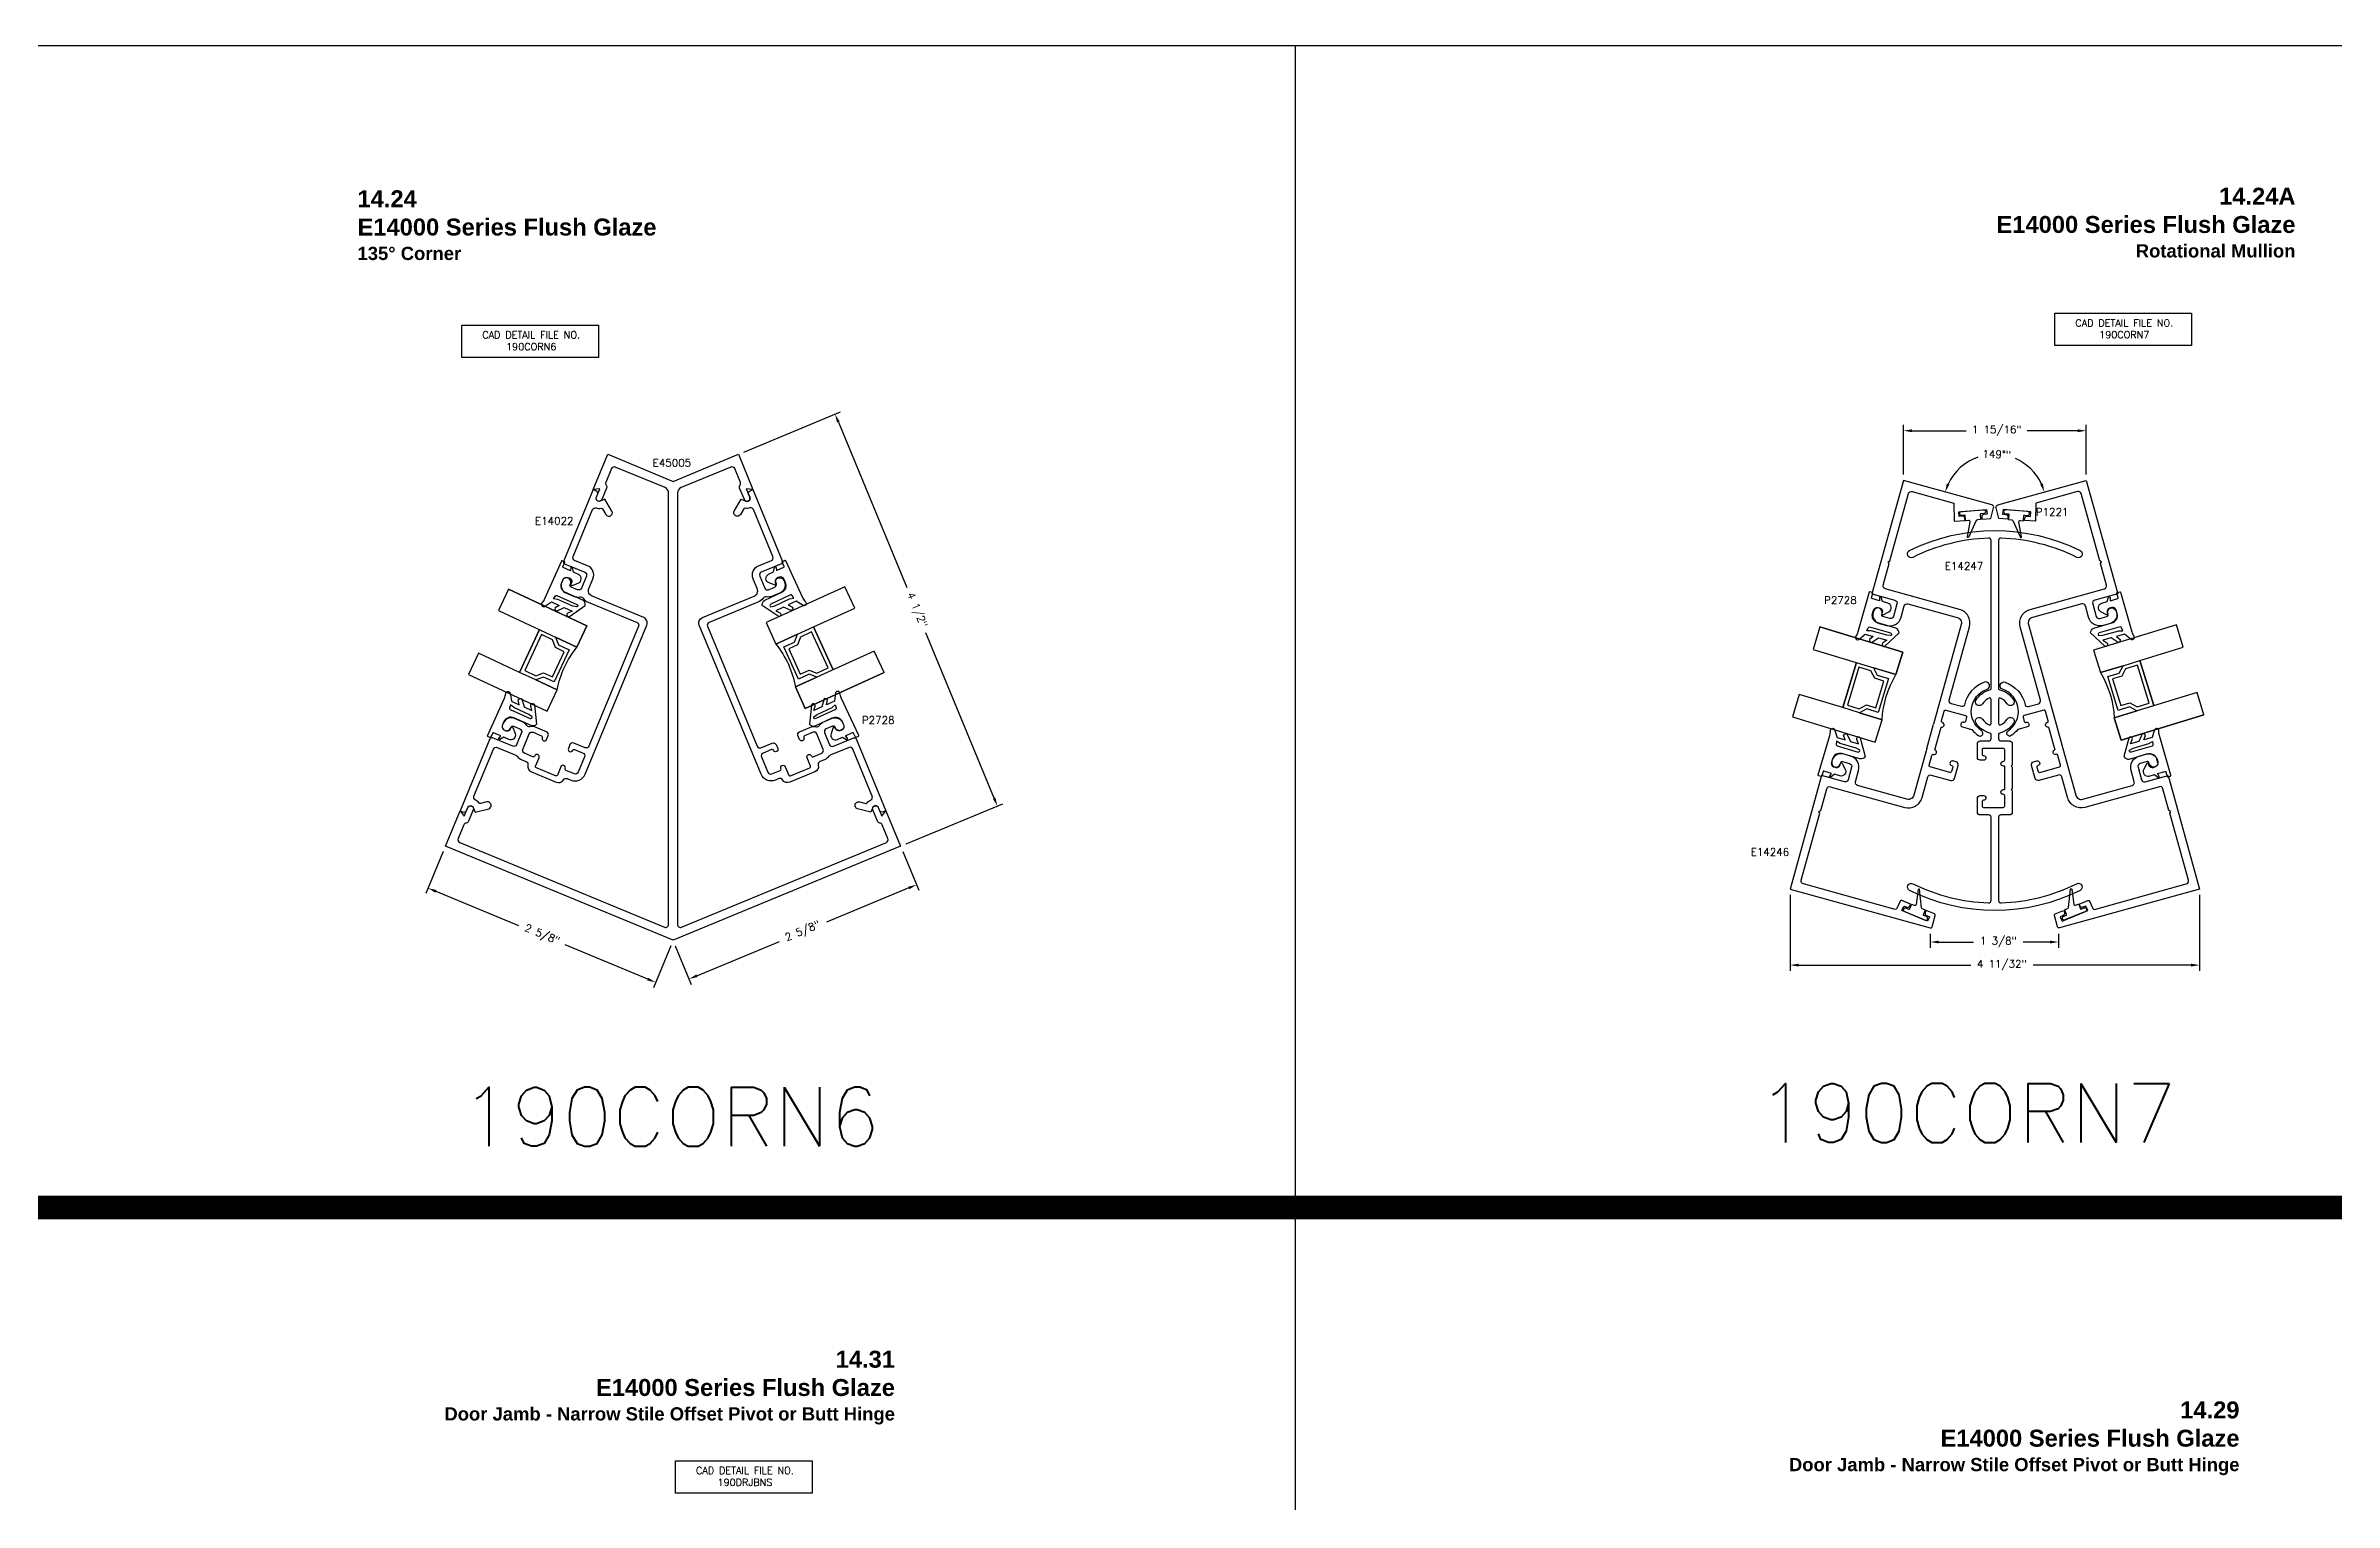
# Model space of a CAD drawing. Extents: x 0 to 139, y -24 to 89.
# Drawn here: x 56.32 to 80.61, y 73.4 to 88.85 of the extents above; entities that cross this region are included whole.
import ezdxf

# ---------------------------------------------------------------- set-up
doc = ezdxf.new("R2010")
doc.units = 0
doc.header["$MEASUREMENT"] = 0
doc.layers.get('DEFPOINTS').update_dxf_attribs({"linetype": 'CONTINUOUS'})
for name, color, linetype in [('PROPERTIES', 7, 'CONTINUOUS'), ('R-ANNO-DIMS', 3, 'CONTINUOUS'), ('R-ANNO-TEXT', 6, 'CONTINUOUS'), ('R-DET1', 4, 'CONTINUOUS'), ('R-DET2', 2, 'CONTINUOUS'), ('R-OTLN', 1, 'CONTINUOUS'), ('TITLE', 7, 'CONTINUOUS')]:
    doc.layers.add(name, color=color, linetype=linetype)
doc.styles.get("Standard").update_dxf_attribs({"font": 'simplex'})
doc.dimstyles.new('1X', dxfattribs={"dimtxt": 0.08, "dimasz": 0.09, "dimexe": 0.0625, "dimexo": 0.0625, "dimgap": 0.062, "dimtad": 0, "dimdec": 5, "dimzin": 4, "dimtxsty": 'STANDARD', "dimcen": 0, "dimclrd": 256, "dimclre": 256, "dimclrt": 256, "dimazin": 3, "dimtfac": 1, "dimtdec": 5, "dimtofl": 0, "dimtmove": 0, "dimatfit": 3, "dimtolj": 1, "dimtzin": 4})

# ---------------------------------------------------------------- blocks, each defined once
blk = doc.blocks.new('*D4')
at = {"layer": 'DEFPOINTS', "color": 0}
for p in [(65.393, 80.36), (62.978, 79.36), (63.148, 78.95)]:
    blk.add_point(p, dxfattribs=at)
at = {"layer": 'R-ANNO-DIMS'}
for p, q in [((65.417, 80.303), (65.587, 79.892)), ((65.48, 79.916), (64.605, 79.553)), ((63.002, 79.302), (63.172, 78.892)), ((63.231, 78.984), (64.107, 79.347))]:
    blk.add_line(p, q, dxfattribs=at)
for points in [[(65.474, 79.929), (65.486, 79.902), (65.563, 79.95)], [(63.226, 78.998), (63.237, 78.97), (63.148, 78.95)]]:
    blk.add_solid(points, dxfattribs=at)
at = {"layer": 'R-ANNO-DIMS', "insert": (64.356, 79.45), "char_height": 0.08, "attachment_point": 5, "rotation": 22.5}
blk.add_mtext('\\A1;2 5/8"', dxfattribs=at)
blk = doc.blocks.new('*D5')
at = {"layer": 'DEFPOINTS', "color": 0}
for p in [(63.671, 84.518), (66.42, 80.786), (65.393, 80.36)]:
    blk.add_point(p, dxfattribs=at)
at = {"layer": 'R-ANNO-DIMS'}
for p, q in [((63.729, 84.542), (64.755, 84.967)), ((64.732, 84.86), (65.458, 83.106)), ((66.385, 80.869), (65.659, 82.622)), ((65.451, 80.384), (66.478, 80.81))]:
    blk.add_line(p, q, dxfattribs=at)
for points in [[(64.746, 84.866), (64.718, 84.854), (64.698, 84.943)], [(66.399, 80.875), (66.371, 80.863), (66.42, 80.786)]]:
    blk.add_solid(points, dxfattribs=at)
at = {"layer": 'R-ANNO-DIMS', "insert": (65.559, 82.864), "char_height": 0.08, "attachment_point": 5, "rotation": 292.5}
blk.add_mtext('\\A1;4 1/2"', dxfattribs=at)
blk = doc.blocks.new('*D6')
at = {"layer": 'DEFPOINTS', "color": 0}
for p in [(60.563, 80.36), (62.978, 79.36), (62.793, 78.914)]:
    blk.add_point(p, dxfattribs=at)
at = {"layer": 'R-ANNO-DIMS'}
for p, q in [((60.539, 80.303), (60.354, 79.856)), ((60.461, 79.88), (61.337, 79.517)), ((62.71, 78.948), (61.835, 79.311)), ((62.954, 79.302), (62.769, 78.856))]:
    blk.add_line(p, q, dxfattribs=at)
for points in [[(60.467, 79.894), (60.456, 79.866), (60.378, 79.914)], [(62.716, 78.962), (62.704, 78.934), (62.793, 78.914)]]:
    blk.add_solid(points, dxfattribs=at)
at = {"layer": 'R-ANNO-DIMS', "insert": (61.586, 79.414), "char_height": 0.08, "attachment_point": 5, "rotation": 337.5}
blk.add_mtext('\\A1;2 5/8"', dxfattribs=at)
blk = doc.blocks.new('*D285')
at = {"layer": 'DEFPOINTS', "color": 0}
for p in [(76.774, 84.468), (76.034, 84.241), (77.974, 84.241), (76.973, 83.98), (77.034, 83.98)]:
    blk.add_point(p, dxfattribs=at)
at = {"layer": 'R-ANNO-DIMS'}
for start, end in [(109.2702, 155.0517), (24.9483, 66.528)]:
    blk.add_arc((77.004, 83.972), 0.546, start, end, dxfattribs=at)
for points in [[(76.522, 84.197), (76.494, 84.208), (76.477, 84.118)], [(77.513, 84.208), (77.485, 84.197), (77.53, 84.118)]]:
    blk.add_solid(points, dxfattribs=at)
at = {"layer": 'R-ANNO-DIMS', "insert": (77.024, 84.518), "char_height": 0.08, "attachment_point": 5, "rotation": 357.8991}
blk.add_mtext('\\A1;149°"', dxfattribs=at)
blk = doc.blocks.new('*D286')
at = {"layer": 'DEFPOINTS', "color": 0}
for p in [(74.831, 79.905), (79.176, 79.905), (74.831, 79.097)]:
    blk.add_point(p, dxfattribs=at)
at = {"layer": 'R-ANNO-DIMS'}
for p, q in [((74.831, 79.842), (74.831, 79.035)), ((79.176, 79.842), (79.176, 79.035)), ((74.921, 79.097), (76.748, 79.097)), ((79.086, 79.097), (77.409, 79.097))]:
    blk.add_line(p, q, dxfattribs=at)
for points in [[(74.921, 79.112), (74.921, 79.082), (74.831, 79.097)], [(79.086, 79.112), (79.086, 79.082), (79.176, 79.097)]]:
    blk.add_solid(points, dxfattribs=at)
at = {"layer": 'R-ANNO-DIMS', "insert": (77.078, 79.097), "char_height": 0.08, "attachment_point": 5}
blk.add_mtext('\\A1;4 11/32"', dxfattribs=at)
blk = doc.blocks.new('*D287')
at = {"layer": 'DEFPOINTS', "color": 0}
for p in [(76.034, 84.768), (76.034, 84.241), (77.974, 84.241)]:
    blk.add_point(p, dxfattribs=at)
at = {"layer": 'R-ANNO-DIMS'}
for p, q in [((76.034, 84.303), (76.034, 84.831)), ((76.124, 84.768), (76.701, 84.768)), ((77.884, 84.768), (77.347, 84.768)), ((77.974, 84.303), (77.974, 84.831))]:
    blk.add_line(p, q, dxfattribs=at)
for points in [[(76.124, 84.783), (76.124, 84.753), (76.034, 84.768)], [(77.884, 84.783), (77.884, 84.753), (77.974, 84.768)]]:
    blk.add_solid(points, dxfattribs=at)
at = {"layer": 'R-ANNO-DIMS', "insert": (77.024, 84.768), "char_height": 0.08, "attachment_point": 5}
blk.add_mtext('\\A1;1 15/16"', dxfattribs=at)
blk = doc.blocks.new('*D288')
at = {"layer": 'DEFPOINTS', "color": 0}
for p in [(76.319, 79.492), (77.68, 79.492), (77.68, 79.342)]:
    blk.add_point(p, dxfattribs=at)
at = {"layer": 'R-ANNO-DIMS', "linetype": 'BYBLOCK'}
for p, q in [((76.319, 79.429), (76.319, 79.279)), ((77.68, 79.429), (77.68, 79.279)), ((76.409, 79.342), (76.779, 79.342)), ((77.59, 79.342), (77.303, 79.342))]:
    blk.add_line(p, q, dxfattribs=at)
at = {"layer": 'R-ANNO-DIMS'}
for points in [[(76.409, 79.357), (76.409, 79.327), (76.319, 79.342)], [(77.59, 79.357), (77.59, 79.327), (77.68, 79.342)]]:
    blk.add_solid(points, dxfattribs=at)
at = {"layer": 'R-ANNO-DIMS', "insert": (77.041, 79.342), "char_height": 0.08, "attachment_point": 5}
blk.add_mtext('\\A1;1 3/8"', dxfattribs=at)
blk = doc.blocks.new('P2728_GASKET')
at = {"layer": 'R-DET2'}
blk.add_lwpolyline([(86.461, 33.362), (86.567, 33.537, 0.301952), (86.52, 33.577), (86.32, 33.577, -0.414214), (86.24, 33.657), (86.24, 33.695, -0.388879), (86.276, 33.735), (86.292, 33.736, -0.440011), (86.336, 33.696), (86.336, 33.682, 0.668179), (86.353, 33.675), (86.401, 33.724, 0.668179), (86.366, 33.809), (86.307, 33.809), (86.279, 33.849, 0.836323), (86.264, 33.842), (86.273, 33.809), (86.189, 33.809, -0.414214), (86.183, 33.815), (86.183, 33.865, 0.414214), (86.177, 33.871), (86.149, 33.871, 0.414214), (86.143, 33.865), (86.143, 33.427, -0.083245), (86.135, 33.378), (86.135, 33.378)], format="xyb", dxfattribs=at)
blk.add_lwpolyline([(86.235, 33.499, -0.372312), (86.249, 33.512), (86.48, 33.512, -0.668179), (86.49, 33.486), (86.448, 33.478), (86.274, 33.478), (86.23, 33.465)], format="xyb", close=True, dxfattribs=at)
for points in [[(86.174, 33.352), (86.223, 33.426), (86.314, 33.426), (86.283, 33.384)], [(86.313, 33.359), (86.371, 33.426), (86.462, 33.426), (86.431, 33.388)]]:
    blk.add_lwpolyline(points, dxfattribs=at)
at = {"layer": 'R-DET2', "ltscale": 0.1}
for centre, radius, start, end in [((86.157, 33.369), 0.0237, 157.7655, 314.5007), ((86.313, 33.388), 0.0297, 188.4603, 270), ((86.446, 33.375), 0.0199, 139.7022, 319.7022)]:
    blk.add_arc(centre, radius, start, end, dxfattribs=at)

msp = doc.modelspace()

# ---------------------------------------------------------------- linework, layer by layer
at = {"layer": 'PROPERTIES'}
msp.add_lwpolyline([(77.1577736, 80.690994), (77.0697736, 80.690994), (77.0687736, 80.690994, 0.4142135624), (77.0437736, 80.665994), (77.0437736, 79.782664, 0.4242034345), (77.0696231, 79.7576784, 0.1073569259), (77.8721735, 79.960793, -1), (77.9078166, 79.8891719, -0.2349741534), (76.0996359, 79.8888085, -1), (76.1352502, 79.9604439, 0.1073637669), (76.9379348, 79.7576502, 0.42407688), (76.9637736, 79.7826361), (76.9637736, 80.665994, 0.4142135624), (76.9387736, 80.690994), (76.8487736, 80.690994, -0.4142135624), (76.8187736, 80.720994), (76.8187736, 80.865494, -0.4142135624), (76.8497736, 80.896494), (76.8837736, 80.896494, -0.4142135624), (76.9087736, 80.871494, -0.4142135624), (76.8837736, 80.846494, 0.4142135624), (76.8687736, 80.831494), (76.8687736, 80.785994, 0.4142135624), (76.8837736, 80.770994), (77.0937736, 80.770994, 0.4142135624), (77.1087736, 80.785994), (77.1087736, 80.893994, 0.4142135624), (77.0937736, 80.908994, -0.4142135624), (77.0687736, 80.933994, -0.4142135624), (77.0937736, 80.958994), (77.1087736, 80.958994), (77.1087736, 81.208994), (77.0937736, 81.208994, -0.4142135624), (77.0687736, 81.233994, -0.4142135624), (77.0937736, 81.258994, 0.4142135624), (77.1087736, 81.273994), (77.1087736, 81.381994, 0.4142135624), (77.0937736, 81.396994), (76.8837736, 81.396994, 0.4142135624), (76.8687736, 81.381994), (76.8687736, 81.336494, 0.4142135624), (76.8837736, 81.321494, -0.4142135624), (76.9087736, 81.296494, -0.4142135624), (76.8837736, 81.271494), (76.8497736, 81.271494, -0.4142135624), (76.8187736, 81.302494), (76.8187736, 81.445994, -0.4142135624), (76.8497736, 81.476994), (76.9387736, 81.476994, 0.4142135624), (76.9637736, 81.501994), (76.9637736, 81.5451303, 0.3505274527), (76.9520795, 81.5597614, -0.2009842744), (76.8044524, 81.6649091, -1), (76.8724356, 81.7070789, 0.1538166331), (76.9428619, 81.6465033, 0.5385047127), (76.9637736, 81.6602892), (76.9637736, 81.9168062, 0.5385047127), (76.9428619, 81.9305922, 0.1539829262), (76.8723827, 81.8699312, -1), (76.8043721, 81.9120568, -0.2011532873), (76.9520795, 82.017334, 0.3505274527), (76.9637736, 82.0319652), (76.9637736, 83.6029301, 0.42407688), (76.9379348, 83.627916, 0.1076118703), (76.1335375, 83.4242698, -1), (76.0978529, 83.4958702, -0.2354918884), (77.9095996, 83.4955059, -1), (77.8738862, 83.4239199, 0.1076050786), (77.0696231, 83.6278878, 0.4242034345), (77.0437736, 83.6029022), (77.0437736, 82.0319652, 0.3505274527), (77.0554677, 82.017334, -0.2011532873), (77.2031751, 81.9120568, -1), (77.1351646, 81.8699312, 0.1539829262), (77.0646853, 81.9305922, 0.5385047127), (77.0437736, 81.9168062), (77.0437736, 81.6602892, 0.5385047127), (77.0646853, 81.6465033, 0.1538166331), (77.1351117, 81.7070789, -1), (77.2030948, 81.6649091, -0.2009842744), (77.0554677, 81.5597614, 0.3505274527), (77.0437736, 81.5451303), (77.0437736, 81.501994, 0.4142135624), (77.0687736, 81.476994), (77.1577736, 81.476994, -0.4142135624), (77.1887736, 81.445994), (77.1887736, 81.218994), (77.1787736, 81.208994), (77.1887736, 81.198994), (77.1887736, 80.968994), (77.1787736, 80.958994), (77.1887736, 80.948994), (77.1887736, 80.721994, -0.4142135624)], format="xyb", close=True, dxfattribs=at)
at = {"layer": 'R-ANNO-TEXT'}
for points in [[(77.6404297, 86.0148677), (79.0919097, 86.0148677), (79.0919097, 85.6728049), (77.6404297, 85.6728049)], [(60.7362698, 85.8887354), (62.1877497, 85.8887354), (62.1877497, 85.5466725), (60.7362698, 85.5466725)], [(63.0041021, 73.8367414), (64.4555821, 73.8367414), (64.4555821, 73.4946786), (63.0041021, 73.4946786)]]:
    msp.add_lwpolyline(points, close=True, dxfattribs=at)
at = {"layer": 'R-DET1'}
for points in [[(62.0847836, 83.0931019), (62.1238173, 83.1873377), (62.1280268, 83.1975003, 0.414151258), (62.07066, 83.335996), (61.9339258, 83.3926332, -0.4133333333), (61.91769, 83.43183), (62.1242242, 83.9304478, -0.3842927381), (62.1618795, 83.9481882, 0.1250270914), (62.2129161, 83.9454488, -0.3082190999), (62.2286155, 83.9384047), (62.2641942, 83.8787482, 0.6157428407), (62.3310534, 83.8836343), (62.332278, 83.8865907, 0.2391768851), (62.3302583, 83.9143788), (62.2543847, 84.0413819), (62.204866, 84.0208706, -0.667873573), (62.1643735, 84.0613475), (62.1766194, 84.0909116, 0.4161327233), (62.1598423, 84.1314151), (62.131202, 84.1432783), (61.8158709, 83.3820015, 0.4142135624), (61.8266948, 83.3558703), (62.0419588, 83.266705, -0.4161327233), (62.0587358, 83.2262016), (62.0055428, 83.0977823, -0.4129032258), (61.9650394, 83.0810053), (61.8966723, 83.1093238, -0.4142135624), (61.8858484, 83.1354551), (61.8890629, 83.1432157, 1.0118394562), (61.8035631, 83.1798215), (61.7972488, 83.1645775, 0.4139789032), (61.84758, 83.0430671), (61.9217676, 83.0123377, 0.1438656715), (61.9917448, 83.0048917, -0.2925397147), (62.0226948, 82.9920718, 0.1430626198), (62.0774413, 82.9478555), (62.5959225, 82.7330936, -0.4161327233), (62.6126995, 82.6925901), (62.0861271, 81.4213319, -0.4129032258), (62.0456237, 81.4045548), (61.9247744, 81.4535302, 0.4142135624), (61.884271, 81.4367532), (61.8674329, 81.3961025, 0.4142135624), (61.8809628, 81.3634384, 0.4142135624), (61.9136269, 81.3769683, -0.4142135624), (61.9332253, 81.3850862), (62.0228416, 81.3479659, -0.4142135624), (62.0396187, 81.3074625), (61.9715011, 81.1430119, -0.4142135624), (61.9309976, 81.1262349), (61.8413813, 81.1633552, -0.4142135624), (61.8332633, 81.1829536, 0.4142135624), (61.8197334, 81.2156177, 0.4142135624), (61.7870694, 81.2020878), (61.7507143, 81.1143189, -0.4142135624), (61.7311159, 81.106201), (61.5278624, 81.1903913, -0.4142135624), (61.5197444, 81.2099898), (61.5560995, 81.2977586, 0.4142135624), (61.5425696, 81.3304227, 0.4142135624), (61.5099055, 81.3168928, -0.4142135624), (61.4903071, 81.3087749), (61.4006907, 81.3458952, -0.4142135624), (61.3839137, 81.3863986), (61.4520313, 81.5508492, -0.4142135624), (61.4925348, 81.5676262), (61.5821511, 81.5305059, -0.4142135624), (61.590269, 81.5109075, 0.4142135624), (61.6037989, 81.4782434, 0.4142135624), (61.636463, 81.4917733), (61.6533011, 81.532424, 0.4142135794), (61.636524, 81.5729275), (61.5271425, 81.6193167), (61.5271425, 81.6193167, 0.1444870806), (61.4572035, 81.626855, -0.2925397147), (61.4262535, 81.6396749, 0.1452865705), (61.3714688, 81.6837989), (61.2972813, 81.7145284, 0.4150537634), (61.1757709, 81.6641971), (61.1694566, 81.6489531, 1.0129010917), (61.2558366, 81.6144722), (61.2590129, 81.6221404, -0.4142135624), (61.2851442, 81.6329643), (61.3535113, 81.6046458, -0.4161327233), (61.3702883, 81.5641423), (61.3170953, 81.4357231, -0.4129032258), (61.2765919, 81.418946), (61.061328, 81.5081112, 0.4142135624), (61.0351967, 81.4972873), (60.7198656, 80.7360106), (60.7485058, 80.7241474, 0.4129032258), (60.7890093, 80.7409245), (60.8012551, 80.7704886, -0.6690389661), (60.8585474, 80.77057), (60.8790205, 80.7209589), (61.0225142, 80.7572053, 0.2383281561), (61.0435532, 80.775334), (61.0448161, 80.7783828, 0.6157428407), (61.0009945, 80.8291143), (60.933653, 80.8120887, -0.3082190999), (60.9175709, 80.818209, 0.1213374475), (60.8795456, 80.8523603, -0.3842927381), (60.8654636, 80.8915309), (61.0719596, 81.3900563, -0.4164105801), (61.111132, 81.4063024), (61.3112515, 81.3234102, -0.1327057146), (61.3240602, 81.3135395, 0.1327057146), (61.3719895, 81.2766042), (61.4199509, 81.2567379, -0.3737096001), (61.438105, 81.2203543, 0.3737096001), (61.4744133, 81.1475871), (61.7386429, 81.0381397, 0.3737096001), (61.8157709, 81.06392, -0.3737096001), (61.8543349, 81.0768102), (61.8924961, 81.0610033, 0.4142135624), (62.0440574, 81.123782), (62.6995939, 82.7063873, 0.4150009834), (62.6671222, 82.7847811), (62.1183377, 83.012095, -0.4145170493)], [(63.8715637, 83.0931019), (63.83253, 83.1873377), (63.8283204, 83.1975003, -0.414151258), (63.8856872, 83.335996), (64.0224214, 83.3926332, 0.4133333333), (64.0386573, 83.43183), (63.832123, 83.9304478, 0.3842927381), (63.7944678, 83.9481882, -0.1250270914), (63.7434311, 83.9454488, 0.3082190999), (63.7277318, 83.9384047), (63.692153, 83.8787482, -0.6157428407), (63.6252939, 83.8836343), (63.6240693, 83.8865907, -0.2391768851), (63.626089, 83.9143788), (63.7019625, 84.0413819), (63.7514813, 84.0208706, 0.667873573), (63.7919737, 84.0613475), (63.7797278, 84.0909116, -0.4161327233), (63.7965049, 84.1314151), (63.8251452, 84.1432783), (64.1404763, 83.3820015, -0.4142135624), (64.1296524, 83.3558703), (63.9143885, 83.266705, 0.4161327233), (63.8976114, 83.2262016), (63.9508044, 83.0977823, 0.4129032258), (63.9913079, 83.0810053), (64.0596749, 83.1093238, 0.4142135624), (64.0704989, 83.1354551), (64.0672843, 83.1432157, -1.0118394562), (64.1527842, 83.1798215), (64.1590984, 83.1645775, -0.4139789032), (64.1087672, 83.0430671), (64.0345797, 83.0123377, -0.1438656715), (63.9646024, 83.0048917, 0.2925397147), (63.9336525, 82.9920718, -0.1430626198), (63.878906, 82.9478555), (63.3604248, 82.7330936, 0.4161327233), (63.3436477, 82.6925901), (63.8702201, 81.4213319, 0.4129032258), (63.9107236, 81.4045548), (64.0315728, 81.4535302, -0.4142135624), (64.0720763, 81.4367532), (64.0889144, 81.3961025, -0.4142135624), (64.0753845, 81.3634384, -0.4142135624), (64.0427204, 81.3769683, 0.4142135624), (64.0231219, 81.3850862), (63.9335056, 81.3479659, 0.4142135624), (63.9167285, 81.3074625), (63.9848462, 81.1430119, 0.4142135624), (64.0253496, 81.1262349), (64.114966, 81.1633552, 0.4142135624), (64.1230839, 81.1829536, -0.4142135624), (64.1366138, 81.2156177, -0.4142135624), (64.1692779, 81.2020878), (64.2056329, 81.1143189, 0.4142135624), (64.2252314, 81.106201), (64.4284849, 81.1903913, 0.4142135624), (64.4366028, 81.2099898), (64.4002478, 81.2977586, -0.4142135624), (64.4137777, 81.3304227, -0.4142135624), (64.4464417, 81.3168928, 0.4142135624), (64.4660402, 81.3087749), (64.5556565, 81.3458952, 0.4142135624), (64.5724336, 81.3863986), (64.5043159, 81.5508492, 0.4142135624), (64.4638125, 81.5676262), (64.3741962, 81.5305059, 0.4142135624), (64.3660782, 81.5109075, -0.4142135624), (64.3525483, 81.4782434, -0.4142135624), (64.3198842, 81.4917733), (64.3030462, 81.532424, -0.4142135794), (64.3198232, 81.5729275), (64.4292048, 81.6193167), (64.4292048, 81.6193167, -0.1444870806), (64.4991438, 81.626855, 0.2925397147), (64.5300937, 81.6396749, -0.1452865705), (64.5848785, 81.6837989), (64.659066, 81.7145284, -0.4150537634), (64.7805763, 81.6641971), (64.7868906, 81.6489531, -1.0129010917), (64.7005106, 81.6144722), (64.6973343, 81.6221404, 0.4142135624), (64.6712031, 81.6329643), (64.602836, 81.6046458, 0.4161327233), (64.5860589, 81.5641423), (64.6392519, 81.4357231, 0.4129032258), (64.6797554, 81.418946), (64.8950193, 81.5081112, -0.4142135624), (64.9211505, 81.4972873), (65.2364817, 80.7360106), (65.2078414, 80.7241474, -0.4129032258), (65.167338, 80.7409245), (65.1550921, 80.7704886, 0.6690389661), (65.0977998, 80.77057), (65.0773268, 80.7209589), (64.9338331, 80.7572053, -0.2383281561), (64.912794, 80.775334), (64.9115312, 80.7783828, -0.6157428407), (64.9553528, 80.8291143), (65.0226942, 80.8120887, 0.3082190999), (65.0387763, 80.818209, -0.1213374475), (65.0768017, 80.8523603, 0.3842927381), (65.0908837, 80.8915309), (64.8843877, 81.3900563, 0.4164105801), (64.8452152, 81.4063024), (64.6450958, 81.3234102, 0.1327057146), (64.6322871, 81.3135395, -0.1327057146), (64.5843578, 81.2766042), (64.5363964, 81.2567379, 0.3737096001), (64.5182422, 81.2203543, -0.3737096001), (64.4819339, 81.1475871), (64.2177043, 81.0381397, -0.3737096001), (64.1405763, 81.06392, 0.3737096001), (64.1020123, 81.0768102), (64.0638512, 81.0610033, -0.4142135624), (63.9122899, 81.123782), (63.2567533, 82.7063873, -0.4150009834), (63.2892251, 82.7847811), (63.8380095, 83.012095, 0.4145170493)]]:
    msp.add_lwpolyline(points, format="xyb", close=True, dxfattribs=at)
at = {"layer": 'R-DET2'}
for points in [[(76.8864633, 83.8884396), (76.853565, 83.8858505, 0.4142135624), (76.8489727, 83.8804736), (76.8528956, 83.8306277, -0.4142135624), (76.8483034, 83.8252509), (76.8180768, 83.822872, 0.2716058025), (76.807288, 83.8153482), (76.7246898, 83.6359222, -0.8045174604), (76.7138424, 83.6415274), (76.742802, 83.8005721, 0.4921672465), (76.7289923, 83.8158609), (76.6987658, 83.813482, -0.4142135624), (76.6933889, 83.8180743), (76.6894659, 83.8679201, 0.4142135624), (76.684089, 83.8725124), (76.6511908, 83.8699233, -0.4142135624), (76.6296832, 83.8882925, -0.4142135624), (76.6480524, 83.9098), (76.8833249, 83.9283163, -0.4142135624), (76.9048324, 83.9099472, -0.4142135624)], [(77.1149604, 83.8878627), (77.1478586, 83.8852736, -0.4142135624), (77.1524509, 83.8798967), (77.148528, 83.8300508, 0.4142135624), (77.1531203, 83.8246739), (77.1833468, 83.8222951, -0.2716058025), (77.1941356, 83.8147713), (77.2767338, 83.6353452, 0.8045174604), (77.2875812, 83.6409505), (77.2586217, 83.7999952, -0.4921672465), (77.2724313, 83.8152839), (77.3026579, 83.8129051, 0.4142135624), (77.3080347, 83.8174974), (77.3119577, 83.8673432, -0.4142135624), (77.3173346, 83.8719355), (77.3502329, 83.8693464, 0.4142135624), (77.3717404, 83.8877155, 0.4142135624), (77.3533712, 83.9092231), (77.1180987, 83.9277394, 0.4142135624), (77.0965912, 83.9093702, 0.4142135624)], [(76.278614, 79.6111299), (76.248126, 79.6237584, -0.4142135624), (76.24542, 79.6302913), (76.2645542, 79.6764852, 0.4142135624), (76.2618482, 79.683018), (76.2338362, 79.694621, -0.2716058025), (76.2259003, 79.7051105), (76.2027905, 79.901279, 0.8045174604), (76.1907419, 79.8993001), (76.1691366, 79.7390906, -0.4921672465), (76.1512783, 79.7288176), (76.1232663, 79.7404206, 0.4142135624), (76.1167335, 79.7377146), (76.0975993, 79.6915206, -0.4142135624), (76.0910665, 79.6888146), (76.0605784, 79.7014432, 0.4142135624), (76.0344472, 79.6906193, 0.4142135624), (76.0452711, 79.664488), (76.2633067, 79.5741747, 0.4142135624), (76.2894379, 79.5849986, 0.4142135624)], [(77.7315588, 79.6137017), (77.7620468, 79.6263303, 0.4142135624), (77.7647528, 79.6328631), (77.7456186, 79.6790571, -0.4142135624), (77.7483246, 79.6855899), (77.7763366, 79.6971928, 0.2716058025), (77.7842725, 79.7076823), (77.8073823, 79.9038508, -0.8045174604), (77.8194309, 79.9018719), (77.8410363, 79.7416624, 0.4921672465), (77.8588945, 79.7313894), (77.8869065, 79.7429924, -0.4142135624), (77.8934394, 79.7402864), (77.9125735, 79.6940924, 0.4142135624), (77.9191063, 79.6913864), (77.9495944, 79.704015, -0.4142135624), (77.9757256, 79.6931911, -0.4142135624), (77.9649017, 79.6670598), (77.7468661, 79.5767465, -0.4142135624), (77.7207349, 79.5875705, -0.4142135624)]]:
    msp.add_lwpolyline(points, format="xyb", close=True, dxfattribs=at)
for points in [[(61.2313719, 83.0870525), (61.1257171, 82.8604757), (61.9587958, 82.4720047), (62.0644503, 82.6985817), (61.2313717, 83.0870526), (62.0644503, 82.6985817), (61.9587958, 82.4720047), (61.7322188, 82.5776593), (61.7622076, 82.4952659), (61.875496, 82.4424386), (61.7165916, 82.1016669), (61.6033031, 82.1544941), (61.5209097, 82.1245054), (61.3505238, 82.2039576), (61.561833, 82.6571115), (61.3505238, 82.2039576), (60.914408, 82.4073218), (60.8087535, 82.1807448), (61.6418321, 81.7922739), (61.7474866, 82.0188508), (61.5209097, 82.1245054), (61.7474866, 82.0188508, -0.1233101835), (61.9587958, 82.4720047, 1.5690044203)], [(65.2172027, 82.2025014), (65.1135295, 82.4299918), (64.2770926, 82.0488055), (64.3807659, 81.8213152), (65.2172028, 82.2025015), (64.3807659, 81.8213152), (64.2770926, 82.0488055), (64.5045829, 82.1524788), (64.4224543, 82.1831855), (64.3087092, 82.1313488), (64.1527845, 82.4734942), (64.2665297, 82.5253309), (64.2972363, 82.6074595), (64.468309, 82.6854218), (64.6756556, 82.2304412), (64.468309, 82.6854218), (64.9061829, 82.8849724), (64.8025096, 83.1124627), (63.9660727, 82.7312765), (64.069746, 82.5037862), (64.2972363, 82.6074595), (64.069746, 82.5037862, -0.1233101835), (64.2770926, 82.0488055, 1.5690044203)], [(75.1484191, 82.687223), (75.075326, 82.4481468), (75.9543619, 82.1793986), (76.0274548, 82.4184748), (75.1484189, 82.687223), (76.0274548, 82.4184748), (75.9543619, 82.1793986), (75.7152857, 82.2524915), (75.7564495, 82.1750736), (75.8759876, 82.1385271), (75.7660559, 81.7789565), (75.6465178, 81.815503), (75.5690998, 81.7743392), (75.3893145, 81.829305), (75.5355004, 82.3074574), (75.3893145, 81.829305), (74.9291401, 81.9699945), (74.8560472, 81.7309183), (75.7350831, 81.46217), (75.808176, 81.7012462), (75.5690998, 81.7743392), (75.808176, 81.7012462, -0.1233101835), (75.9543619, 82.1793986, 1.5690044203)], [(79.2231527, 81.752487), (79.1500599, 81.9915633), (78.2710241, 81.722815), (78.344117, 81.4837389), (79.2231529, 81.7524871), (78.344117, 81.4837389), (78.2710241, 81.722815), (78.5101003, 81.795908), (78.4326823, 81.8370718), (78.3131442, 81.8005254), (78.2032125, 82.1600959), (78.3227506, 82.1966424), (78.3639144, 82.2740603), (78.5436997, 82.3290262), (78.6898856, 81.8508738), (78.5436997, 82.3290262), (79.0038741, 82.4697157), (78.9307812, 82.7087918), (78.0517453, 82.4400436), (78.1248382, 82.2009674), (78.3639144, 82.2740603), (78.1248382, 82.2009674, -0.1233101835), (78.2710241, 81.722815, 1.5690044203)]]:
    msp.add_lwpolyline(points, format="xyb", dxfattribs=at)
for points in [[(61.5811805, 82.6039545), (61.4036809, 82.2233052), (61.5227982, 82.1677599), (61.6051916, 82.1977486), (61.697244, 82.1548239), (61.822339, 82.423091), (61.7302866, 82.4660157), (61.7002979, 82.5484091), (61.5811805, 82.6039545)], [(64.6226695, 82.2502519), (64.4484983, 82.6324356), (64.3289008, 82.5779319), (64.2981941, 82.4958033), (64.2057707, 82.4536835), (64.3285199, 82.184335), (64.4209433, 82.2264548), (64.5030719, 82.1957482), (64.6226695, 82.2502519)], [(75.5620577, 82.2575104), (75.4392616, 81.8558624), (75.5649501, 81.8174355), (75.6423681, 81.8585994), (75.7394985, 81.8289036), (75.8260406, 82.1119698), (75.7289101, 82.1416656), (75.6877462, 82.2190835), (75.5620577, 82.2575104)], [(78.6399385, 81.8774312), (78.5171424, 82.2790792), (78.3914539, 82.2406523), (78.35029, 82.1632344), (78.2531595, 82.1335386), (78.3397015, 81.8504724), (78.436832, 81.8801682), (78.51425, 81.8390043), (78.6399385, 81.8774312)]]:
    msp.add_lwpolyline(points, dxfattribs=at)
at = {"layer": 'R-OTLN'}
for p, q in [((76.282361, 81.3949567), (76.3545154, 81.655137)), ((76.366942, 81.3818778), (76.4337499, 81.6227854)), ((77.5737973, 81.6227854), (77.6406053, 81.3818778)), ((77.6530319, 81.655137), (77.7251862, 81.3949567))]:
    msp.add_line(p, q, dxfattribs=at)
msp.add_lwpolyline([(62.1643725, 84.0613685), (62.2020183, 84.1522534), (62.1298945, 84.1427581), (62.285264, 84.5178532), (62.9781736, 84.2308406), (63.6710833, 84.5178532), (63.8264527, 84.1427581), (63.754329, 84.1522534), (63.7919747, 84.0613685, -0.4142135624), (63.7751976, 84.020865, -0.4142135624), (63.7346942, 84.0376421), (63.6845626, 84.1586703, -0.2679491924), (63.688609, 84.1894051, 0.2679491924), (63.6926553, 84.2201399), (63.632074, 84.366396, 0.4142135624), (63.5915706, 84.3831731), (63.0634472, 84.1644172, 0.3033466836), (63.0251736, 84.1071367), (63.0251736, 79.5276834, 0.534511136), (63.0680368, 79.4990431), (65.2417015, 80.3994045, 0.4142135624), (65.2584786, 80.439908), (65.1978974, 80.586164, 0.2679491924), (65.1733034, 80.6050356, -0.2679491924), (65.1487095, 80.6239072), (65.0985779, 80.7449355, -0.4142135624), (65.115355, 80.7854389, -0.4142135624), (65.1558585, 80.7686618), (65.1935042, 80.677777), (65.2377892, 80.7354904), (65.3931587, 80.3603953), (62.9781736, 79.3600757), (60.5631885, 80.3603953), (60.718558, 80.7354904), (60.762843, 80.677777), (60.8004888, 80.7686618, -0.4142135624), (60.8409922, 80.7854389, -0.4142135624), (60.8577693, 80.7449355), (60.8076378, 80.6239072, -0.2679491924), (60.7830438, 80.6050356, 0.2679491924), (60.7584499, 80.586164), (60.6978686, 80.439908, 0.4142135624), (60.7146457, 80.3994045), (62.8883104, 79.4990431, 0.534511136), (62.9311736, 79.5276834), (62.9311736, 84.1071367, 0.3033466836), (62.8929, 84.1644172), (62.3647767, 84.3831731, 0.4142135624), (62.3242732, 84.366396), (62.263692, 84.2201399, 0.2679491924), (62.2677383, 84.1894051, -0.2679491924), (62.2717846, 84.1586703), (62.2216531, 84.0376421, -0.4142135624), (62.1811496, 84.020865, -0.4142135624)], format="xyb", close=True, dxfattribs=at)
for points in [[(76.4337499, 81.6227854), (76.4337499, 81.6227854, 0.4141739416), (76.4645189, 81.6401952, 0.4142135624), (76.44711, 81.6709675, -0.4142135624), (76.4366646, 81.6894308), (76.4655294, 81.793502, -0.4106421881), (76.4838156, 81.8039958), (76.693063, 81.7459603, -0.4142038352), (76.7035085, 81.7274974), (76.6913321, 81.6835909, -0.4142135624), (76.6728691, 81.673145), (76.6711451, 81.6736231, 0.3933798665), (76.6421147, 81.6557977, 0.4142135624), (76.6595236, 81.6250255), (76.7559089, 81.5982921, -0.1557000127), (76.7635408, 81.5932977, 0.0727486318), (76.8295197, 81.5326701, 1), (76.8632949, 81.5822608, -0.6158325215), (76.9215491, 82.0241386, 1), (76.8951902, 82.0996714, 0.2602071017), (76.6819337, 81.8594051, -0.4300503639), (76.6508372, 81.8406919), (76.5400609, 81.8714167, -0.4142135624), (76.5184739, 81.9095742), (76.7341614, 82.6873183, 0.4142135624), (76.6297026, 82.8719486), (75.8404892, 83.0908168, -0.4142135624), (75.8189011, 83.1289737), (75.8827694, 83.3592756), (75.8723236, 83.3777387), (75.8907866, 83.3881846), (76.0882774, 84.1003132, -0.4142135624), (76.1264343, 84.1219014), (76.5682738, 83.9993512), (76.5733059, 83.8069695), (76.6873617, 83.8159425), (76.6854794, 83.8398686, 0.4142135624), (76.6607463, 83.8609939), (76.6268501, 83.8583261), (76.6229285, 83.9081731), (76.9170198, 83.9313101), (76.9209414, 83.8814631), (76.8860501, 83.8787191, 0.4142135624), (76.8649249, 83.8539861), (76.8668072, 83.83006), (76.9596974, 83.8373679), (76.9908276, 83.9496073, 0.4142135624), (76.9734186, 83.9803795), (76.0338865, 84.240964), (75.6998385, 83.0364259), (75.943637, 82.9688146, -0.4142135624), (75.9652251, 82.9306577), (75.9280787, 82.7967121, -0.4142135624), (75.8899218, 82.7751239), (75.813796, 82.7962355, -0.4142135624), (75.8033501, 82.8146985), (75.8072253, 82.8286721, 1), (75.7176077, 82.8535253), (75.7131973, 82.8376257, 0.4142313136), (75.7779615, 82.7231539), (75.8550519, 82.7017748, 0.4142135624), (76.0089105, 82.7888238), (76.0423156, 82.9092786, -0.4142135624), (76.0804725, 82.9308668), (76.6056511, 82.7852218, -0.4142135624), (76.6474346, 82.7113697), (76.3545154, 81.655137)], [(77.5737973, 81.6227854, -0.4141739416), (77.5430284, 81.6401952, -0.4142135624), (77.5604373, 81.6709675, 0.4142135624), (77.5708826, 81.6894308), (77.5420179, 81.793502, 0.4106421881), (77.5237316, 81.8039958), (77.3144842, 81.7459603, 0.4142038352), (77.3040388, 81.7274974), (77.3162151, 81.6835909, 0.4142135624), (77.3346782, 81.673145), (77.3364021, 81.6736231, -0.3933798665), (77.3654326, 81.6557977, -0.4142135624), (77.3480237, 81.6250255), (77.2516383, 81.5982921, 0.1557000127), (77.2440064, 81.5932977, -0.0727486318), (77.1780275, 81.5326701, -1), (77.1442523, 81.5822608, 0.6158325215), (77.0859981, 82.0241386, -1), (77.112357, 82.0996714, -0.2602071017), (77.3256135, 81.8594051, 0.4300503639), (77.35671, 81.8406919), (77.4674863, 81.8714167, 0.4142135624), (77.4890734, 81.9095742), (77.2733859, 82.6873183, -0.4142135624), (77.3778447, 82.8719486), (78.167058, 83.0908168, 0.4142135624), (78.1886462, 83.1289737), (78.1247778, 83.3592756), (78.1352237, 83.3777387), (78.1167607, 83.3881846), (77.9192699, 84.1003132, 0.4142135624), (77.881113, 84.1219014), (77.4392735, 83.9993512), (77.4342413, 83.8069695), (77.3201856, 83.8159425), (77.3220679, 83.8398686, -0.4142135624), (77.3468009, 83.8609939), (77.3806971, 83.8583261), (77.3846187, 83.9081731), (77.0905274, 83.9313101), (77.0866058, 83.8814631), (77.1214971, 83.8787191, -0.4142135624), (77.1426224, 83.8539861), (77.14074, 83.83006), (77.0478499, 83.8373679), (77.0167197, 83.9496073, -0.4142135624), (77.0341286, 83.9803795), (77.9736608, 84.240964), (78.3077088, 83.0364259), (78.0639103, 82.9688146, 0.4142135624), (78.0423221, 82.9306577), (78.0794685, 82.7967121, 0.4142135624), (78.1176254, 82.7751239), (78.1937513, 82.7962355, 0.4142135624), (78.2041972, 82.8146985), (78.2003219, 82.8286721, -1), (78.2899396, 82.8535253), (78.29435, 82.8376257, -0.4142313136), (78.2295858, 82.7231539), (78.1524953, 82.7017748, -0.4142135624), (77.9986367, 82.7888238), (77.9652317, 82.9092786, 0.4142135624), (77.9270747, 82.9308668), (77.4018961, 82.7852218, 0.4142135624), (77.3601126, 82.7113697), (77.6530319, 81.655137)], [(76.282361, 81.3949567), (76.145026, 80.8997425, -0.4142135624), (76.0711738, 80.857959), (75.5459952, 81.0036039, -0.4142135624), (75.5244071, 81.0417609), (75.5578121, 81.1622156, 0.4142135624), (75.4707631, 81.3160742), (75.3936727, 81.3374533, 0.4142313136), (75.2792016, 81.2726879), (75.2747932, 81.2567877, 1), (75.3644108, 81.2319345), (75.368286, 81.2459081, -0.4142135624), (75.386749, 81.256354), (75.4628749, 81.2352425, -0.4142135624), (75.484463, 81.1970855), (75.4473166, 81.0631399, -0.4142135624), (75.4091597, 81.0415518), (75.1653612, 81.1091631), (74.8313132, 79.904625), (76.3191468, 79.4919661, 0.4142135624), (76.3376101, 79.5024115), (76.3707096, 79.6217512, 0.3788661087), (76.3619959, 79.6396182), (76.2739655, 79.6760846), (76.2647804, 79.6539117, 0.4142135624), (76.2772271, 79.6238604), (76.3095619, 79.6104669), (76.290426, 79.5642725), (76.0178848, 79.677172), (76.0370207, 79.7233663), (76.0684328, 79.7103529, 0.4142135624), (76.0984841, 79.7227995), (76.1076691, 79.7449724), (76.01713, 79.782478, 0.4142135624), (75.9975313, 79.7743606), (75.9655306, 79.6971103, -0.3788661087), (75.9476636, 79.6883966), (74.971964, 79.9590159, -0.4142135624), (74.9503758, 79.9971728), (75.1478666, 80.7093015), (75.1374207, 80.7277646), (75.1558837, 80.7382104), (75.2197521, 80.9685123, -0.4142135624), (75.257909, 80.9901005), (76.0471224, 80.7712323, 0.4142135624), (76.2317527, 80.8756911), (76.292119, 81.0933651, -0.4142135624), (76.3290451, 81.1142568), (76.5371535, 81.0565433, 0.4142135624), (76.5753104, 81.0781314), (76.6136632, 81.216427, 0.4142135624), (76.5920751, 81.254584), (76.5593116, 81.2636701, 0.4142135624), (76.5285399, 81.2462603, 0.4142135624), (76.5459497, 81.2154886, -0.4142135624), (76.5563956, 81.1970255), (76.5442362, 81.1531803, -0.4142135624), (76.5257732, 81.1427345), (76.3167012, 81.2007153, -0.4142135624), (76.3062553, 81.2191783), (76.335117, 81.3232504, -0.4142135624), (76.3535801, 81.3336963, 0.4142135624), (76.3843518, 81.3511061, 0.4142135624), (76.366942, 81.3818778)], [(77.7251862, 81.3949567), (77.8625213, 80.8997425, 0.4142135624), (77.9363734, 80.857959), (78.461552, 81.0036039, 0.4142135624), (78.4831402, 81.0417609), (78.4497351, 81.1622156, -0.4142135624), (78.5367841, 81.3160742), (78.6138746, 81.3374533, -0.4142313136), (78.7283456, 81.2726879), (78.7327541, 81.2567877, -1), (78.6431365, 81.2319345), (78.6392612, 81.2459081, 0.4142135624), (78.6207982, 81.256354), (78.5446724, 81.2352425, 0.4142135624), (78.5230842, 81.1970855), (78.5602306, 81.0631399, 0.4142135624), (78.5983875, 81.0415518), (78.8421861, 81.1091631), (79.176234, 79.904625), (77.6884005, 79.4919661, -0.4142135624), (77.6699371, 79.5024115), (77.6368376, 79.6217512, -0.3788661087), (77.6455513, 79.6396182), (77.7335818, 79.6760846), (77.7427668, 79.6539117, -0.4142135624), (77.7303202, 79.6238604), (77.6979853, 79.6104669), (77.7171212, 79.5642725), (77.9896624, 79.677172), (77.9705265, 79.7233663), (77.9391145, 79.7103529, -0.4142135624), (77.9090632, 79.7227995), (77.8998781, 79.7449724), (77.9904172, 79.782478, -0.4142135624), (78.0100159, 79.7743606), (78.0420166, 79.6971103, 0.3788661087), (78.0598837, 79.6883966), (79.0355833, 79.9590159, 0.4142135624), (79.0571714, 79.9971728), (78.8596807, 80.7093015), (78.8701266, 80.7277646), (78.8516635, 80.7382104), (78.7877952, 80.9685123, 0.4142135624), (78.7496382, 80.9901005), (77.9604249, 80.7712323, -0.4142135624), (77.7757946, 80.8756911), (77.7154282, 81.0933651, 0.4142135624), (77.6785021, 81.1142568), (77.4703937, 81.0565433, -0.4142135624), (77.4322368, 81.0781314), (77.393884, 81.216427, -0.4142135624), (77.4154722, 81.254584), (77.4482356, 81.2636701, -0.4142135624), (77.4790073, 81.2462603, -0.4142135624), (77.4615975, 81.2154886, 0.4142135624), (77.4511517, 81.1970255), (77.463311, 81.1531803, 0.4142135624), (77.481774, 81.1427345), (77.6908461, 81.2007153, 0.4142135624), (77.701292, 81.2191783), (77.6724302, 81.3232504, 0.4142135624), (77.6539672, 81.3336963, -0.4142135624), (77.6231955, 81.3511061, -0.4142135624), (77.6406053, 81.3818778)]]:
    msp.add_lwpolyline(points, format="xyb", dxfattribs=at)
at = {"layer": 'TITLE'}
for p, q in [((133.9080005, 88.8536196), (5.25, 88.8536196)), ((69.5790002, 88.8536196), (69.5790002, -9.779273))]:
    msp.add_line(p, q, dxfattribs=at)
at = {"layer": 'TITLE', "const_width": 0.25}
msp.add_lwpolyline([(0.25, 76.5245081), (138.9080005, 76.5245081)], dxfattribs=at)

# ---------------------------------------------------------------- block references
at = {"layer": 'R-DET2'}
for p, rotation in [((-30.6762988, 87.4854168), 335.9999999999999), ((-16.4696528, 74.2449454), 343.9999999999998), ((128.7080156, 148.6326601), 204.9999999999999), ((152.3423077, 137.4085275), 195.9999999999999)]:
    msp.add_blockref('P2728_GASKET', p, dxfattribs=dict(at, rotation=rotation))
at = {"layer": 'R-DET2', "xscale": -1}
for p, rotation in [((156.5547453, 89.103191), 24.99999999999999), ((170.4775183, 74.2450367), 15.99999999999994), ((-3.4628474, 147.945677), 155.6108732751349), ((2.0414786, 137.9098037), 163.6108732751349)]:
    msp.add_blockref('P2728_GASKET', p, dxfattribs=dict(at, rotation=rotation))

# ---------------------------------------------------------------- texts
at = {"layer": 'R-ANNO-TEXT', "char_height": 0.075, "width": 1.875, "attachment_point": 2}
for s, insert in [('CAD DETAIL FILE NO.\\P190CORN6', (61.4729521, 85.8231526)), ('CAD DETAIL FILE NO.\\P190CORN7', (78.377112, 85.949285)), ('CAD DETAIL FILE NO.\\P190DRJBNS', (63.7407844, 73.7711586))]:
    msp.add_mtext(s, dxfattribs=dict(at, insert=insert))
at = {"layer": 'R-ANNO-TEXT', "char_height": 0.08}
for s, insert, attachment_point in [('\\A1;E45005', (63.1699042, 84.427152), 6), ('\\A1;E14022', (61.9213582, 83.8108835), 6), ('P1221', (77.7846137, 83.9060037), 6), ('\\A1;E14247', (76.8806388, 83.332377), 6), ('P2728', (75.1916299, 82.9702529), 4), ('P2728', (64.9820439, 81.6972698), 4), ('\\A1;E14246', (74.8217235, 80.2975212), 6)]:
    msp.add_mtext(s, dxfattribs=dict(at, insert=insert, attachment_point=attachment_point))
at = {"layer": 'TITLE'}
for s, p in [('190CORN6', (60.7271887, 77.175036)), ('190CORN7', (74.4882096, 77.2159654))]:
    msp.add_text(s, height=0.625, dxfattribs=at).set_placement(p)
at = {"layer": 'TITLE', "char_height": 0.18, "width": 7.44}
for s, insert, attachment_point in [('{\\fArial|b1|i0|c0|p34;14.24\\PE14000 Series Flush Glaze\\P\\H0.7778x;135° Corner}', (59.6298711, 87.319935, 6.2106922), 1), ('{\\fArial|b1|i0|c0|p34;14.24A\\PE14000 Series Flush Glaze\\P\\H0.7778x;Rotational Mullion}', (80.1939409, 87.3471202, 6.2106922), 3), ('{\\fArial|b1|i0|c0|p34;14.31\\PE14000 Series Flush Glaze\\P\\H0.7778x;Door Jamb - Narrow Stile Offset Pivot or Butt Hinge}', (65.3328137, 75.0045553, 6.2106922), 3), ('{\\fArial|b1|i0|c0|p34;14.29\\PE14000 Series Flush Glaze\\P\\H0.7778x;Door Jamb - Narrow Stile Offset Pivot or Butt Hinge}', (79.5998912, 74.4665067, 6.2106922), 3)]:
    msp.add_mtext(s, dxfattribs=dict(at, insert=insert, attachment_point=attachment_point))

# ---------------------------------------------------------------- dimensions: what is measured, and where the dimension line sits
at = {"layer": 'R-ANNO-DIMS'}
for p1, p2, distance, text, picture, middle in [((63.6710833, 84.5178532), (65.3931587, 80.3603953), 1.1112195, '4 1/2"', '*D5', (65.5587539, 82.8643695)), ((60.5631885, 80.3603953), (62.9781736, 79.3600757), -0.4830112, '2 5/8"', '*D6', (61.5858407, 79.4139913)), ((65.3931587, 80.3603953), (62.9781736, 79.3600757), 0.4442649, '2 5/8"', '*D4', (64.355679, 79.4497882))]:
    dim = msp.add_aligned_dim(p1=p1, p2=p2, distance=distance, text=text, dimstyle='1X', override={"dimpost": '"'}, dxfattribs=at)
    dim.commit()
    dim.dimension.update_dxf_attribs({"geometry": picture, "text_midpoint": middle})
for base, p1, p2, override, picture, middle in [((76.0338865, 84.7684028), (77.9736608, 84.240964), (76.0338865, 84.240964), {"dimscale": 1, "dimpost": '"'}, '*D287', (77.0239172, 84.7684028)), ((74.8313132, 79.0970966), (79.176234, 79.904625), (74.8313132, 79.904625), {"dimscale": 1, "dimpost": '"'}, '*D286', (77.0781177, 79.0970966)), ((77.6803825, 79.3417268), (76.3191468, 79.4919661), (77.6803825, 79.4919661), {"dimpost": '"', "dimarcsym": 1}, '*D288', (77.0411278, 79.3417268))]:
    dim = msp.add_linear_dim(base=base, p1=p1, p2=p2, dimstyle='1X', override=override, dxfattribs=at)
    dim.commit()
    dim.dimension.update_dxf_attribs({"geometry": picture, "text_midpoint": middle, "dimtype": 160})
dim = msp.add_angular_dim_2l(base=(76.7742662, 84.4679146), line1=((76.9734186, 83.9803795), (76.0338865, 84.240964)), line2=((77.0341286, 83.9803795), (77.9736608, 84.240964)), dimstyle='1X', override={"dimscale": 1, "dimdec": 0, "dimpost": '"'}, dxfattribs=at)
dim.commit()
dim.dimension.update_dxf_attribs({"geometry": '*D285', "text_midpoint": (77.0238073, 84.5180766), "dimtype": 162})

doc.saveas('drawing.dxf')
